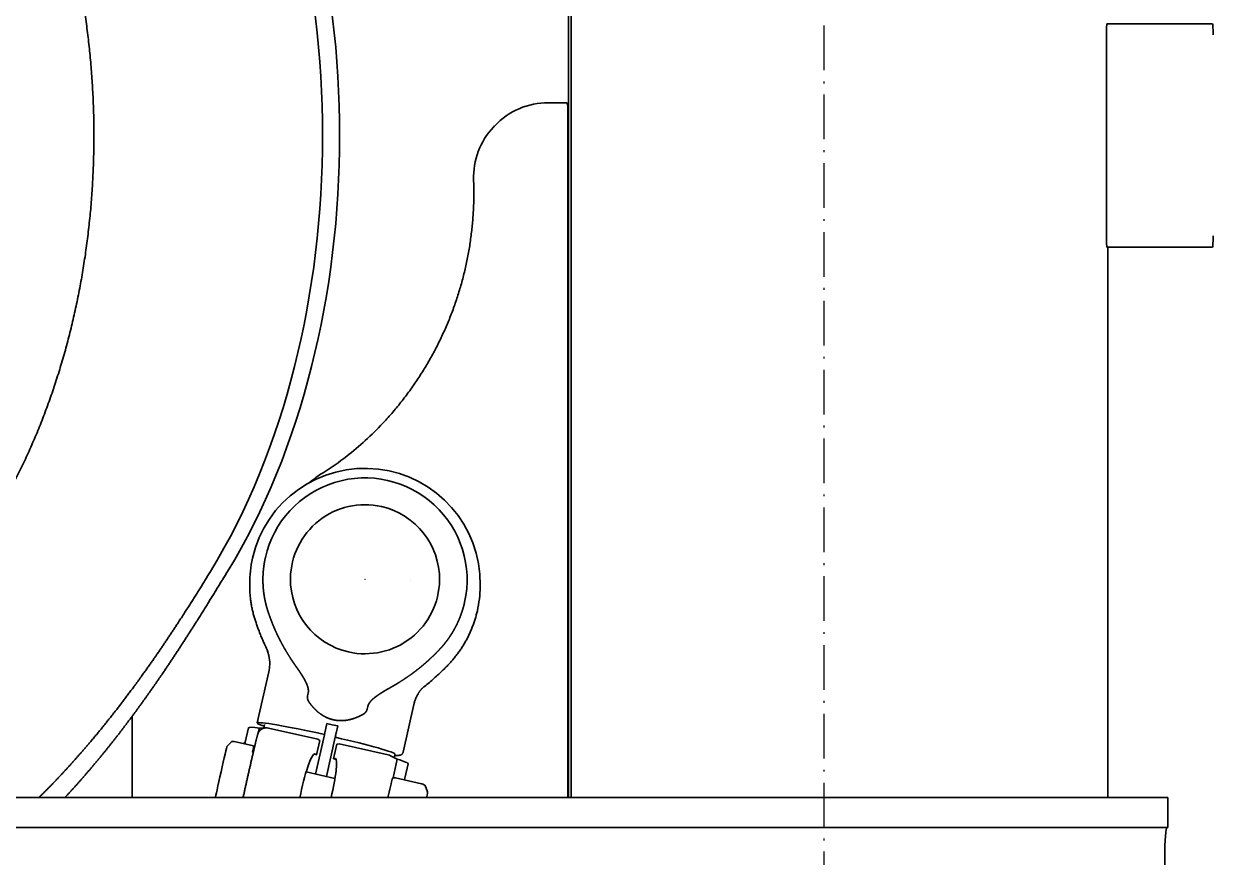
# Model space of a CAD drawing. Header units: millimetres. Extents: x 120 to 10915, y 515 to 8014.
# Drawn here: x 8034.7 to 8354.6, y 1976 to 2200 of the extents above; entities that cross this region are included whole.
import ezdxf

# ---------------------------------------------------------------- set-up
doc = ezdxf.new("R2010")
doc.units = ezdxf.units.MM
doc.linetypes.add('DASHDOT', pattern=[18.5, 12, -3, 0.5, -3])
doc.layers.get('0').update_dxf_attribs({"lineweight": 13})
doc.layers.add('205_Chassis_top_view', color=7, linetype='Continuous', lineweight=13)

# ---------------------------------------------------------------- blocks, each defined once
blk = doc.blocks.new('2854281_1')
at = {"layer": '205_Chassis_top_view', "color": 2, "linetype": 'DASHDOT', "lineweight": 25}
blk.add_line((8250, -1333), (8250, 1333), dxfattribs=at)
blk = doc.blocks.new('2908045_1')
at = {"layer": '205_Chassis_top_view', "color": 3, "lineweight": 35}
for p, q in [((8181.2, 178), (8181.2, 0)), ((8181.92, 178), (8181.92, 0)), ((8181.93, 0), (8181.93, 178)), ((8354.38, 30), (8326.01, 30)), ((8325.91, 27), (8325.91, -27)), ((8175.78, 8.8), (8180.76, 8.8)), ((8180.76, 8.8), (8180.95, 8.32)), ((8181, -178), (8181, 5.32)), ((8161.01, 2.25), (8161.32, 2.58)), ((8181.2, 0), (8181.2, -178)), ((8181.92, 0), (8181.92, -178)), ((8181.93, 0), (8181.93, -178)), ((8354.38, -30), (8326.01, -30)), ((8326.28, -30), (8326.28, -178)), ((8095.43, -120.53), (8095.43, -120.57)), ((8138.6, -119.52), (8138.6, -119.58)), ((8157.42, -121.35), (8157.43, -120.84)), ((8100.27, -138.68), (8100.27, -138.68)), ((8100.58, -144.16), (8097.47, -157.93)), ((8111.16, -149.88), (8110.99, -150.63)), ((8127.21, -153.49), (8127.04, -154.24)), ((8139.6, -152.94), (8136.71, -165.77)), ((8063.86, -178), (8063.86, -156.07)), ((8094.25, -163.11), (8095.13, -159.2)), ((8098.07, -159.31), (8097.58, -160.95)), ((8098.07, -159.31), (8099.82, -159.22)), ((8099.22, -159.25), (8099.42, -158.37)), ((8100.51, -159.28), (8113.72, -162.25)), ((8116.19, -158.07), (8115.53, -161)), ((8117.65, -158.4), (8116.19, -158.07)), ((8117.65, -158.4), (8119.11, -158.73)), ((8119.11, -158.73), (8118.67, -160.68)), ((8089.32, -164.25), (8090.51, -162.96)), ((8091.25, -162.9), (8096.49, -164.08)), ((8094.19, -163.57), (8094.25, -163.11)), ((8097.58, -160.95), (8097.56, -161.01)), ((8113.14, -171.66), (8115.53, -161.1)), ((8113.43, -166.52), (8114.31, -162.62)), ((8113.72, -162.25), (8114.31, -162.62)), ((8115.53, -161.1), (8115.53, -161)), ((8116.07, -172.32), (8118.45, -161.76)), ((8118.45, -161.76), (8118.45, -161.71)), ((8096.4, -165.84), (8096.15, -165.78)), ((8096.21, -165.8), (8096.48, -164.58)), ((8096.48, -164.58), (8096.49, -164.08)), ((8113.43, -166.52), (8113.03, -166.27)), ((8118.02, -167.55), (8118.9, -163.65)), ((8118.9, -163.65), (8119.49, -163.55)), ((8119.49, -163.55), (8132.7, -166.53)), ((8134.32, -167.25), (8134.54, -166.3)), ((8118.02, -167.55), (8118.43, -167.48)), ((8135.14, -167.65), (8133.29, -166.73)), ((8134, -172.68), (8135.14, -167.65)), ((8137.18, -172.77), (8138.05, -168.88)), ((8118.36, -172.83), (8110.6, -171.09)), ((8133.87, -172.74), (8133.89, -172.72)), ((8141.69, -174.26), (8134.62, -172.67)), ((8143.3, -176.4), (8142.59, -174.7)), ((7908.06, -178), (8123.97, -178)), ((8086.25, -177.9), (8086.28, -178)), ((8319, -178), (8123.97, -178)), ((8319, -178), (8342.43, -178)), ((8342.43, -186), (8342.43, -178)), ((7908.06, -186), (8123.97, -186)), ((8319, -186), (8123.97, -186)), ((8319, -186), (8342.43, -186)), ((8341.57, -217.5), (8341.57, -194))]:
    blk.add_line(p, q, dxfattribs=at)
for centre, radius, start, end in [((8175.2, -11.2), 19.55, 136.5574, 182.1936), ((8126.36, -120.44), 30.92, 167.2831, 180.2562), ((8126.5, -120.95), 30.93, 347.2826, 359.2635), ((8053.84, -158.03), 50.3, 22.625, 24.6264), ((8092.33, -141.57), 8.45, 12.3833, 20.184), ((8090.84, -141.95), 9.98, 358.282, 12.6869), ((8090.51, -141.94), 10.32, 347.3869, 358.2727), ((8090.78, -141.95), 10.04, 347.2843, 358.3066), ((8169.05, -181.47), 42.67, 128.5502, 129.6643), ((8099.95, -161.78), 2.56, 77.2203, 92.8263), ((8096.28, -166.14), 3.65, 123.7484, 133.1356), ((8112.92, -166.45), 0.215, 57.7204, 77.3318), ((8118.45, -167.64), 0.159, 77.3982, 100.1444), ((8132.14, -169.03), 2.57, 63.612, 77.3926)]:
    blk.add_arc(centre, radius, start, end, dxfattribs=at)
for centre, major_axis, ratio, start_param, end_param in [((8005.65, 0), (0, -170), 0.643456, 0.809866, 2.331727), ((8010.24, 0), (0, -170), 0.643456, 0.809866, 2.331727), ((8326.01, 27), (0, -3), 0.032678, 3.141593, 4.712389), ((8354.38, 27), (0, 3), 0.072152, 4.712389, 6.283185), ((8175.78, -11.2), (0, -20), 0.997394, 3.141593, 3.951949), ((8180.94, 5.32), (0, 3), 0.019881, 4.712389, 6.230825), ((8175.12, -11.2), (0, -19.52), 0.997394, 3.951949, 3.952539), ((8326.01, -27), (0, -3), 0.032678, 4.712389, 6.283185), ((8354.38, -27), (0, 3), 0.072152, 3.141593, 4.712389), ((8066.14, -15.4), (0, -90), 0.997394, 0.665008, 0.811076), ((8078.45, -31.14), (0, -70), 0.997394, 0.553638, 0.665008), ((8126.43, -120.44), (31, -0.4), 0.998711, 0.000013, 2.932763), ((8126.45, -119.47), (27.46, -0.35), 0.998711, 6.074356, 9.215949), ((8130.89, -116.2), (0, -30), 0.997394, 3.69523, 3.840305), ((8126.45, -119.3), (20.05, -0.26), 0.998711, 1.361967, 3.141604), ((8126.45, -119.3), (-20.05, 0.26), 0.998711, 3.141604, 4.50356), ((8126.45, -119.3), (20.05, -0.26), 0.998711, 3.141604, 4.50356), ((8126.45, -119.3), (-20.05, 0.26), 0.998711, 1.361967, 3.141604), ((8116.59, -164.04), (21.46, -4.84), 0.049656, 2.623791, 3.141569), ((8116.98, -162.34), (-19.51, 4.4), 0.049656, 6.283182, 6.734216), ((8116.98, -162.34), (-19.51, 4.4), 0.049656, 4.797996, 6.283182), ((8116.98, -162.34), (-17.56, 3.96), 0.049656, 3.141609, 4.639495), ((8087.79, -171.08), (1.54, 6.83), 0.010523, 0.018229, 3.123365), ((8110.78, -176.25), (-2.18, -10.01), 0.142014, 3.140615, 4.91906), ((8115.71, -167.94), (17.56, -3.96), 0.049656, 1.712246, 1.756603), ((8116.17, -177.47), (2.32, 9.98), 0.120969, 4.687681, 6.284018), ((8115.71, -167.94), (17.56, -3.96), 0.049656, 1.412813, 1.450419), ((8116.59, -164.04), (21.46, -4.84), 0.049656, 6.283173, 6.822059), ((8132.01, -181.03), (-1.87, -8.29), 0.010523, 3.159821, 4.139111), ((8132.01, -181.03), (1.87, 8.29), 0.010523, 0.997519, 1.198843), ((8141.76, -183.23), (-1.54, -6.83), 0.010523, 2.445109, 3.126781), ((8342.15, -194), (0, 8), 0.072152, 0, 1.570796)]:
    blk.add_ellipse(centre, major_axis=major_axis, ratio=ratio, start_param=start_param, end_param=end_param, dxfattribs=at)
for points, degree, knots in [([(7998.89, 135.83), (7999.69, 135.15), (8001.26, 133.78), (8003.57, 131.65), (8005.83, 129.47), (8008.04, 127.22), (8010.19, 124.92), (8012.11, 122.77), (8013.81, 120.79), (8015.3, 118.98), (8016.77, 117.14), (8018.2, 115.27), (8019.61, 113.38), (8020.99, 111.47), (8022.34, 109.52), (8023.74, 107.43), (8025.19, 105.18), (8026.69, 102.77), (8028.14, 100.32), (8029.71, 97.58), (8031.37, 94.52), (8032.89, 91.57), (8034.15, 89.01), (8035.17, 86.86), (8036.16, 84.7), (8037.13, 82.51), (8038.06, 80.31), (8038.97, 78.09), (8039.85, 75.86), (8040.71, 73.61), (8041.53, 71.35), (8042.33, 69.08), (8043.1, 66.79), (8043.84, 64.5), (8044.55, 62.18), (8045.24, 59.86), (8045.9, 57.52), (8046.53, 55.18), (8047.13, 52.82), (8047.71, 50.46), (8048.26, 48.09), (8048.78, 45.7), (8049.28, 43.31), (8049.74, 40.91), (8050.19, 38.5), (8050.6, 36.08), (8050.98, 33.66), (8051.34, 31.23), (8051.67, 28.8), (8051.98, 26.36), (8052.26, 23.92), (8052.51, 21.47), (8052.73, 19.01), (8052.92, 16.56), (8053.09, 14.1), (8053.23, 11.63), (8053.35, 9.17), (8053.44, 6.7), (8053.5, 4.24), (8053.53, 1.77), (8053.53, -0.7), (8053.51, -3.17), (8053.47, -5.64), (8053.39, -8.11), (8053.29, -10.57), (8053.16, -13.04), (8053, -15.5), (8052.82, -17.95), (8052.61, -20.41), (8052.37, -22.86), (8052.1, -25.31), (8051.81, -27.75), (8051.49, -30.19), (8051.14, -32.62), (8050.77, -35.04), (8050.37, -37.46), (8049.94, -39.87), (8049.48, -42.27), (8049, -44.67), (8048.49, -47.06), (8047.95, -49.44), (8047.39, -51.81), (8046.79, -54.17), (8046.17, -56.52), (8045.53, -58.85), (8044.85, -61.18), (8044.15, -63.5), (8043.42, -65.8), (8042.66, -68.1), (8041.88, -70.38), (8041.06, -72.64), (8040.22, -74.89), (8039.36, -77.13), (8038.46, -79.35), (8037.54, -81.56), (8036.58, -83.76), (8035.6, -85.93), (8034.59, -88.1), (8033.55, -90.24), (8032.49, -92.36), (8031.39, -94.46), (8030.41, -96.29), (8029.43, -98.06), (8028.47, -99.76), (8027.36, -101.65), (8026.23, -103.51), (8025.08, -105.36), (8023.9, -107.18), (8022.7, -108.99), (8021.47, -110.78), (8020.17, -112.61), (8018.8, -114.48), (8017.35, -116.39), (8015.88, -118.27), (8014.37, -120.12), (8012.83, -121.94), (8011.26, -123.73), (8009.67, -125.49), (8008.05, -127.21), (8006.4, -128.89), (8004.74, -130.53), (8003.04, -132.14), (8001.32, -133.72), (7999.57, -135.26), (7997.79, -136.76), (7995.99, -138.22), (7993.84, -139.9), (7991.33, -141.75), (7988.57, -143.65), (7985.9, -145.39), (7983.32, -146.96), (7980.69, -148.46), (7978.25, -149.76), (7976.01, -150.88), (7973.98, -151.84), (7971.93, -152.76), (7969.75, -153.67), (7967.43, -154.58), (7964.98, -155.47), (7962.51, -156.29), (7960.17, -156.99), (7957.98, -157.6), (7955.93, -158.11), (7953.88, -158.58), (7951.58, -159.05), (7949.05, -159.51), (7946.27, -159.92), (7943.49, -160.25), (7940.51, -160.51), (7937.34, -160.68), (7935.11, -160.72), (7933.99, -160.72)], 3, [0, 0, 0, 0, 3.133994, 6.27223, 9.415377, 12.563414, 15.713516, 18.869951, 21.209072, 23.556328, 25.905459, 28.258467, 30.615473, 32.976596, 35.341946, 37.710931, 40.541331, 43.37745, 46.220119, 49.0688, 52.857173, 56.657518, 59.029891, 61.409895, 63.792155, 66.181822, 68.573616, 70.972583, 73.373865, 75.782049, 78.182708, 80.58993, 82.999599, 85.415505, 87.83383, 90.258047, 92.685452, 95.116432, 97.545886, 99.978657, 102.414369, 104.85478, 107.297307, 109.744108, 112.192733, 114.645215, 117.096248, 119.550617, 122.006452, 124.465181, 126.925284, 129.387803, 131.85142, 134.316982, 136.782013, 139.248462, 141.715513, 144.183498, 146.651849, 149.120632, 151.589514, 154.058335, 156.527254, 158.995585, 161.463482, 163.930302, 166.396416, 168.860955, 171.324586, 173.786171, 176.248525, 178.708304, 181.166713, 183.62209, 186.075818, 188.526049, 190.973936, 193.419225, 195.865005, 198.307873, 200.748001, 203.183306, 205.616341, 208.044148, 210.469751, 212.889762, 215.313146, 217.732618, 220.14877, 222.558575, 224.965986, 227.366738, 229.764988, 232.156278, 234.557014, 236.950499, 239.34171, 241.725428, 244.107251, 246.481389, 248.853756, 251.218272, 252.714178, 254.904676, 257.088281, 259.271147, 261.447071, 263.622391, 265.79074, 267.957069, 270.120136, 272.519332, 274.914641, 277.305886, 279.6932, 282.076733, 284.456614, 286.833001, 289.20684, 291.547405, 293.885787, 296.221347, 298.554236, 300.884605, 303.212605, 305.538383, 307.861422, 311.378977, 314.892134, 317.917373, 320.940486, 323.961532, 326.980547, 329.230598, 331.476137, 333.724466, 335.968719, 338.575515, 341.181709, 343.789047, 346.392262, 348.502638, 350.610747, 352.720428, 354.82823, 357.636135, 360.441523, 363.248412, 366.053716, 369.407435, 372.760358, 372.760358, 372.760358, 372.760358]), ([(8131.02, -77.6), (8131.46, -77.13), (8132.35, -76.18), (8133.64, -74.72), (8134.9, -73.23), (8136.13, -71.72), (8137.32, -70.18), (8138.48, -68.61), (8139.61, -67.03), (8140.67, -65.46), (8141.67, -63.9), (8142.63, -62.36), (8143.56, -60.79), (8144.45, -59.2), (8145.32, -57.6), (8146.15, -55.98), (8146.95, -54.35), (8147.71, -52.69), (8148.44, -51.03), (8149.14, -49.35), (8149.81, -47.65), (8150.44, -45.94), (8151.03, -44.22), (8151.59, -42.49), (8152.12, -40.75), (8152.61, -38.99), (8153.07, -37.23), (8153.49, -35.46), (8153.87, -33.68), (8154.22, -31.89), (8154.54, -30.1), (8154.81, -28.29), (8155.05, -26.49), (8155.26, -24.68), (8155.43, -22.87), (8155.56, -21.05), (8155.65, -19.23), (8155.71, -17.41), (8155.73, -15.59), (8155.72, -13.77), (8155.68, -12.55), (8155.66, -11.95)], 3, [0, 0, 0, 0, 1.949186, 3.898489, 5.847908, 7.797443, 9.747109, 11.696886, 13.652563, 15.562518, 17.38237, 19.202312, 21.022346, 22.84247, 24.66269, 26.482993, 28.303377, 30.123843, 31.944394, 33.765016, 35.58571, 37.406475, 39.22731, 41.048206, 42.869159, 44.690171, 46.511238, 48.332351, 50.153509, 51.97471, 53.795949, 55.617221, 57.438521, 59.259848, 61.081197, 62.902562, 64.723939, 66.545327, 68.366718, 70.18811, 72.009499, 72.009499, 72.009499, 72.009499]), ([(8103.72, -135.93), (8103.62, -135.74), (8103.52, -135.54), (8103.42, -135.35), (8103.22, -134.95), (8103.03, -134.56), (8102.93, -134.36), (8102.65, -133.76), (8102.37, -133.16), (8102.19, -132.75), (8101.93, -132.14), (8101.68, -131.53), (8101.6, -131.32), (8101.43, -130.91), (8101.28, -130.51), (8101.2, -130.31), (8101.05, -129.9), (8100.9, -129.49), (8100.82, -129.28), (8100.71, -128.96), (8100.6, -128.65), (8100.56, -128.55), (8100.49, -128.34), (8100.42, -128.13), (8100.39, -128.03), (8100.22, -127.51), (8100.05, -126.98), (8099.94, -126.55), (8099.77, -125.9), (8099.62, -125.24), (8099.57, -125.02), (8099.48, -124.57), (8099.4, -124.12), (8099.36, -123.89), (8099.28, -123.43), (8099.22, -122.97), (8099.19, -122.73), (8099.14, -122.26), (8099.09, -121.79), (8099.07, -121.54), (8099.02, -120.87), (8099, -120.2), (8098.99, -119.76), (8098.99, -119.21), (8099, -118.66), (8099.01, -118.55), (8099.01, -118.3), (8099.03, -118.04), (8099.03, -117.9), (8099.05, -117.61), (8099.07, -117.31), (8099.09, -117.16), (8099.11, -116.92), (8099.13, -116.68), (8099.14, -116.58), (8099.16, -116.4), (8099.18, -116.22), (8099.2, -116.1), (8099.27, -115.51), (8099.36, -114.92), (8099.45, -114.42), (8099.55, -113.93), (8099.66, -113.44)], 5, [0, 0, 0, 0, 0, 0, 2.054704, 2.054704, 2.054704, 4.098155, 4.098155, 4.098155, 8.217906, 8.217906, 8.217906, 10.252557, 10.252557, 10.252557, 12.309285, 12.309285, 12.309285, 14.360221, 14.360221, 14.360221, 15.385695, 15.385695, 15.385695, 16.411169, 16.411169, 16.411169, 20.534185, 20.534185, 20.534185, 22.609219, 22.609219, 22.609219, 24.69029, 24.69029, 24.69029, 26.788773, 26.788773, 26.788773, 28.870749, 28.870749, 28.870749, 32.642484, 32.642484, 32.642484, 33.589931, 33.589931, 33.589931, 34.739878, 34.739878, 34.739878, 35.889824, 35.889824, 35.889824, 36.682491, 36.682491, 36.682491, 37.400435, 37.400435, 37.400435, 41.777345, 41.777345, 41.777345, 41.777345, 41.777345, 41.777345]), ([(8084.87, -117.23), (8081.99, -121.92), (8078.99, -126.73), (8075.85, -131.6), (8070.91, -138.99), (8065.62, -146.38), (8063.79, -148.88), (8058.08, -156.45), (8051.99, -163.89), (8047.73, -168.77), (8043.3, -173.49), (8038.72, -178)], 5, [0, 0, 0, 0, 0, 0, 55.564986, 55.564986, 55.564986, 84.064773, 84.064773, 84.064773, 142.235196, 142.235196, 142.235196, 142.235196, 142.235196, 142.235196]), ([(8089.46, -117.23), (8086.67, -121.78), (8083.79, -126.48), (8080.81, -131.26), (8076.12, -138.57), (8071.13, -145.92), (8069.4, -148.41), (8065.85, -153.43), (8062.14, -158.4), (8060.23, -160.9), (8056.29, -165.9), (8052.19, -170.79), (8050.07, -173.23), (8047.91, -175.64), (8045.7, -178)], 5, [0, 0, 0, 0, 0, 0, 52.646759, 52.646759, 52.646759, 79.726221, 79.726221, 79.726221, 107.087595, 107.087595, 107.087595, 135.215583, 135.215583, 135.215583, 135.215583, 135.215583, 135.215583]), ([(8095.43, -120.57), (8095.43, -120.81), (8095.43, -121.28), (8095.45, -121.98), (8095.48, -122.69), (8095.54, -123.55), (8095.64, -124.55), (8095.8, -125.7), (8096, -126.85), (8096.25, -127.99), (8096.54, -129.12), (8096.87, -130.23), (8097.24, -131.32), (8097.65, -132.44), (8098.08, -133.58), (8098.55, -134.75), (8099.05, -135.92), (8099.39, -136.69), (8099.56, -137.07)], 3, [0, 0, 0, 0, 0.70644, 1.412884, 2.119339, 2.825786, 3.989332, 5.152892, 6.316569, 7.480054, 8.643691, 9.807774, 10.962792, 12.106471, 13.369794, 14.633994, 15.898271, 17.162379, 17.162379, 17.162379, 17.162379]), ([(8153.23, -125.5), (8153.16, -125.82), (8153.08, -126.14), (8153, -126.46), (8152.88, -126.91), (8152.75, -127.34), (8152.71, -127.46), (8152.64, -127.69), (8152.57, -127.92), (8152.53, -128.03), (8152.36, -128.54), (8152.18, -129.04), (8152.04, -129.42), (8151.82, -129.96), (8151.58, -130.49), (8151.52, -130.64), (8151.34, -131.03), (8151.17, -131.4), (8151.06, -131.63), (8150.83, -132.07), (8150.6, -132.51), (8150.48, -132.72), (8150.24, -133.15), (8149.99, -133.57), (8149.86, -133.77), (8149.61, -134.18), (8149.35, -134.58), (8149.22, -134.77), (8148.95, -135.16), (8148.67, -135.55), (8148.54, -135.73), (8148.26, -136.1), (8147.98, -136.46), (8147.83, -136.64), (8147.4, -137.17), (8146.95, -137.69), (8146.66, -138), (8145.97, -138.72), (8145.26, -139.43), (8144.88, -139.81), (8144.4, -140.26), (8143.92, -140.71), (8143.84, -140.79), (8143.6, -141.01), (8143.35, -141.23), (8143.19, -141.38), (8142.85, -141.68), (8142.5, -141.98), (8142.33, -142.14), (8141.97, -142.44), (8141.62, -142.73), (8141.47, -142.85), (8141.06, -143.19), (8140.64, -143.52), (8140.39, -143.71), (8140.15, -143.9), (8139.91, -144.08)], 5, [0, 0, 0, 0, 0, 0, 2.843121, 2.843121, 2.843121, 3.873139, 3.873139, 3.873139, 4.903156, 4.903156, 4.903156, 8.40396, 8.40396, 8.40396, 9.857279, 9.857279, 9.857279, 12.007366, 12.007366, 12.007366, 14.168375, 14.168375, 14.168375, 16.297008, 16.297008, 16.297008, 18.442412, 18.442412, 18.442412, 20.546167, 20.546167, 20.546167, 22.649922, 22.649922, 22.649922, 26.874746, 26.874746, 26.874746, 32.03592, 32.03592, 32.03592, 33.066393, 33.066393, 33.066393, 35.127334, 35.127334, 35.127334, 37.220253, 37.220253, 37.220253, 39.36948, 39.36948, 39.36948, 42.217233, 42.217233, 42.217233, 42.217233, 42.217233, 42.217233]), ([(8142.46, -148.1), (8142.9, -147.75), (8143.76, -147.03), (8145.04, -145.93), (8146.3, -144.8), (8147.39, -143.76), (8148.33, -142.83), (8149.14, -142), (8149.92, -141.14), (8150.66, -140.24), (8151.37, -139.32), (8152.05, -138.37), (8152.69, -137.4), (8153.29, -136.4), (8153.85, -135.38), (8154.38, -134.34), (8154.87, -133.29), (8155.31, -132.21), (8155.71, -131.12), (8156.08, -130.01), (8156.4, -128.89), (8156.58, -128.14), (8156.67, -127.76)], 3, [0, 0, 0, 0, 1.6805, 3.369599, 5.059077, 6.747072, 7.891533, 9.047415, 10.212019, 11.376294, 12.540373, 13.704629, 14.868735, 16.032797, 17.196871, 18.360905, 19.524902, 20.688922, 21.852915, 23.016884, 24.180901, 25.344864, 25.344864, 25.344864, 25.344864]), ([(8108.4, -143.44), (8108.29, -143.29), (8108.18, -143.14), (8108.07, -142.99), (8107.86, -142.69), (8107.65, -142.39), (8107.55, -142.24), (8107.34, -141.94), (8107.14, -141.64), (8107.04, -141.49), (8106.84, -141.19), (8106.64, -140.89), (8106.54, -140.74), (8105.86, -139.69), (8105.22, -138.64), (8104.7, -137.75), (8104.2, -136.84), (8103.72, -135.93)], 5, [0, 0, 0, 0, 0, 0, 3.253572, 3.253572, 3.253572, 6.504459, 6.504459, 6.504459, 9.752788, 9.752788, 9.752788, 12.991824, 12.991824, 12.991824, 32.478891, 32.478891, 32.478891, 32.478891, 32.478891, 32.478891]), ([(8109.57, -145.22), (8109.48, -145.07), (8109.39, -144.93), (8109.3, -144.79), (8109.12, -144.51), (8108.94, -144.22), (8108.84, -144.08), (8108.7, -143.86), (8108.55, -143.65), (8108.5, -143.58), (8108.45, -143.51), (8108.4, -143.44)], 5, [0, 0, 0, 0, 0, 0, 1.518757, 1.518757, 1.518757, 3.04932, 3.04932, 3.04932, 3.818073, 3.818073, 3.818073, 3.818073, 3.818073, 3.818073]), ([(8111.16, -149.88), (8111.2, -149.73), (8111.22, -149.57), (8111.23, -149.42), (8111.23, -149.18), (8111.2, -148.95), (8111.19, -148.86), (8111.14, -148.56), (8111.07, -148.26), (8111, -148.05), (8110.88, -147.72), (8110.74, -147.39), (8110.69, -147.26), (8110.56, -146.98), (8110.42, -146.7), (8110.34, -146.56), (8110.22, -146.32), (8110.09, -146.09), (8110.04, -146), (8109.94, -145.83), (8109.84, -145.66), (8109.78, -145.57), (8109.71, -145.45), (8109.63, -145.32), (8109.61, -145.29), (8109.59, -145.25), (8109.57, -145.22)], 5, [0, 0, 0, 0, 0, 0, 1.060236, 1.060236, 1.060236, 1.675624, 1.675624, 1.675624, 3.209372, 3.209372, 3.209372, 4.206667, 4.206667, 4.206667, 5.411463, 5.411463, 5.411463, 6.123009, 6.123009, 6.123009, 6.834554, 6.834554, 6.834554, 7.125708, 7.125708, 7.125708, 7.125708, 7.125708, 7.125708]), ([(8139.91, -144.08), (8139.09, -144.7), (8138.25, -145.3), (8137.4, -145.88), (8136.36, -146.56), (8135.29, -147.22), (8135.15, -147.31), (8134.84, -147.5), (8134.53, -147.68), (8134.38, -147.77), (8134.07, -147.96), (8133.75, -148.14), (8133.59, -148.23), (8133.28, -148.41), (8132.96, -148.59), (8132.8, -148.68), (8132.63, -148.77), (8132.47, -148.86)], 5, [0, 0, 0, 0, 0, 0, 19.497048, 19.497048, 19.497048, 22.761367, 22.761367, 22.761367, 26.006537, 26.006537, 26.006537, 29.25531, 29.25531, 29.25531, 32.515674, 32.515674, 32.515674, 32.515674, 32.515674, 32.515674]), ([(8130.65, -149.96), (8130.56, -150.03), (8130.46, -150.09), (8130.37, -150.15), (8130.18, -150.28), (8129.99, -150.4), (8129.9, -150.47), (8129.73, -150.59), (8129.56, -150.71), (8129.48, -150.77), (8129.33, -150.88), (8129.18, -150.99), (8129.11, -151.05), (8128.92, -151.19), (8128.75, -151.34), (8128.65, -151.43), (8128.47, -151.59), (8128.29, -151.76), (8128.21, -151.84), (8128.07, -151.99), (8127.93, -152.15), (8127.87, -152.22), (8127.71, -152.43), (8127.56, -152.65), (8127.47, -152.79), (8127.36, -153.02), (8127.27, -153.25), (8127.25, -153.33), (8127.23, -153.41), (8127.21, -153.49)], 5, [0, 0, 0, 0, 0, 0, 0.733107, 0.733107, 0.733107, 1.466214, 1.466214, 1.466214, 2.113449, 2.113449, 2.113449, 2.760684, 2.760684, 2.760684, 3.783315, 3.783315, 3.783315, 4.606514, 4.606514, 4.606514, 5.319206, 5.319206, 5.319206, 6.543642, 6.543642, 6.543642, 7.150473, 7.150473, 7.150473, 7.150473, 7.150473, 7.150473]), ([(8132.47, -148.86), (8132.4, -148.9), (8132.33, -148.94), (8132.26, -148.98), (8132.15, -149.04), (8132.04, -149.1), (8132.02, -149.12), (8131.9, -149.19), (8131.77, -149.26), (8131.68, -149.32), (8131.55, -149.39), (8131.44, -149.47), (8131.41, -149.48), (8131.24, -149.59), (8131.07, -149.7), (8130.91, -149.8), (8130.78, -149.88), (8130.65, -149.96)], 5, [0, 0, 0, 0, 0, 0, 0.719454, 0.719454, 0.719454, 1.097582, 1.097582, 1.097582, 1.865784, 1.865784, 1.865784, 2.259543, 2.259543, 2.259543, 3.653331, 3.653331, 3.653331, 3.653331, 3.653331, 3.653331]), ([(8141.86, -148.57), (8141.86, -148.57), (8141.85, -148.58), (8141.83, -148.6), (8141.79, -148.65), (8141.73, -148.71), (8141.65, -148.8), (8141.55, -148.92), (8141.45, -149.04), (8141.35, -149.17), (8141.25, -149.29), (8141.15, -149.43), (8141.05, -149.59), (8140.94, -149.75), (8140.83, -149.92), (8140.7, -150.13), (8140.55, -150.4), (8140.38, -150.73), (8140.21, -151.09), (8140.06, -151.45), (8139.92, -151.82), (8139.8, -152.19), (8139.69, -152.56), (8139.63, -152.81), (8139.6, -152.94)], 3, [0, 0, 0, 0, 0.012547, 0.041217, 0.099361, 0.187263, 0.305102, 0.474096, 0.643657, 0.788882, 0.941108, 1.118392, 1.304214, 1.501769, 1.707024, 1.919977, 2.237751, 2.634248, 3.026934, 3.423844, 3.81436, 4.203285, 4.591376, 4.977183, 4.977183, 4.977183, 4.977183]), ([(8111.54, -152.53), (8111.49, -152.46), (8111.44, -152.38), (8111.4, -152.31), (8111.31, -152.17), (8111.23, -152.03), (8111.2, -151.95), (8111.1, -151.73), (8111.02, -151.5), (8110.99, -151.35), (8110.95, -151.11), (8110.96, -150.87), (8110.96, -150.79), (8110.98, -150.71), (8110.99, -150.63)], 5, [0, 0, 0, 0, 0, 0, 0.732329, 0.732329, 0.732329, 1.450837, 1.450837, 1.450837, 2.881396, 2.881396, 2.881396, 3.595317, 3.595317, 3.595317, 3.595317, 3.595317, 3.595317]), ([(8117.95, -157.07), (8117.47, -156.97), (8116.99, -156.83), (8116.53, -156.65), (8115.78, -156.31), (8115.07, -155.9), (8114.8, -155.73), (8114, -155.18), (8113.28, -154.55), (8112.83, -154.1), (8112.3, -153.51), (8111.82, -152.9), (8111.73, -152.77), (8111.63, -152.65), (8111.54, -152.53)], 5, [0, 0, 0, 0, 0, 0, 4.276786, 4.276786, 4.276786, 7.117423, 7.117423, 7.117423, 12.753461, 12.753461, 12.753461, 14.134821, 14.134821, 14.134821, 14.134821, 14.134821, 14.134821]), ([(8125.72, -155.72), (8125.3, -155.94), (8124.88, -156.15), (8124.44, -156.34), (8123.56, -156.7), (8122.64, -156.97), (8122.17, -157.08), (8121.37, -157.22), (8120.56, -157.29), (8120.23, -157.3), (8119.74, -157.3), (8119.25, -157.27), (8119.09, -157.26), (8118.76, -157.22), (8118.43, -157.17), (8118.27, -157.14), (8118.11, -157.11), (8117.95, -157.07)], 5, [0, 0, 0, 0, 0, 0, 4.218132, 4.218132, 4.218132, 8.458315, 8.458315, 8.458315, 11.299989, 11.299989, 11.299989, 12.725147, 12.725147, 12.725147, 14.151023, 14.151023, 14.151023, 14.151023, 14.151023, 14.151023]), ([(8127.04, -154.24), (8127.01, -154.36), (8126.97, -154.48), (8126.92, -154.59), (8126.82, -154.77), (8126.7, -154.93), (8126.65, -154.99), (8126.52, -155.14), (8126.37, -155.28), (8126.28, -155.36), (8126.12, -155.48), (8125.94, -155.59), (8125.87, -155.63), (8125.8, -155.68), (8125.72, -155.72)], 5, [0, 0, 0, 0, 0, 0, 1.084903, 1.084903, 1.084903, 1.801863, 1.801863, 1.801863, 2.876914, 2.876914, 2.876914, 3.602271, 3.602271, 3.602271, 3.602271, 3.602271, 3.602271]), ([(8099.82, -159.22), (8099.7, -159.22), (8099.58, -159.24), (8099.46, -159.26), (8099.04, -159.36), (8098.63, -159.55), (8098.37, -159.73), (8098.01, -160.08), (8097.76, -160.49), (8097.69, -160.64), (8097.63, -160.8), (8097.58, -160.95)], 5, [0, 0, 0, 0, 0, 0, 1.423775, 1.423775, 1.423775, 5.008184, 5.008184, 5.008184, 7.117706, 7.117706, 7.117706, 7.117706, 7.117706, 7.117706]), ([(8091.25, -162.9), (8091.01, -162.89), (8090.84, -162.89), (8090.71, -162.9), (8090.6, -162.91), (8090.54, -162.94), (8090.53, -162.95), (8090.52, -162.95), (8090.51, -162.96)], 5, [0, 0, 0, 0, 0, 0, 36.696828, 36.696828, 36.696828, 45.858365, 45.858365, 45.858365, 45.858365, 45.858365, 45.858365]), ([(8097.56, -161.01), (8097.55, -161.06), (8097.52, -161.17), (8097.48, -161.35), (8097.43, -161.55), (8097.37, -161.76), (8097.31, -162), (8097.25, -162.25), (8097.18, -162.52), (8097.11, -162.81), (8097.04, -163.12), (8096.96, -163.44), (8096.88, -163.78), (8096.8, -164.13), (8096.71, -164.5), (8096.62, -164.88), (8096.53, -165.27), (8096.43, -165.68), (8096.34, -166.1), (8096.24, -166.52), (8096.14, -166.96), (8096.03, -167.41), (8095.93, -167.86), (8095.82, -168.32), (8095.72, -168.79), (8095.61, -169.26), (8095.5, -169.74), (8095.39, -170.22), (8095.28, -170.71), (8095.17, -171.2), (8095.06, -171.69), (8094.94, -172.18), (8094.83, -172.68), (8094.72, -173.18), (8094.61, -173.67), (8094.5, -174.16), (8094.39, -174.66), (8094.28, -175.15), (8094.17, -175.63), (8094.06, -176.12), (8093.96, -176.6), (8093.85, -177.07), (8093.75, -177.54), (8093.68, -177.85), (8093.65, -178)], 3, [0, 0, 0, 0, 0.163947, 0.34717, 0.550088, 0.772653, 1.014914, 1.276221, 1.555756, 1.854211, 2.16902, 2.501175, 2.848957, 3.212424, 3.590002, 3.981552, 4.386188, 4.803031, 5.23117, 5.669777, 6.118384, 6.575753, 7.041601, 7.514587, 7.994461, 8.480317, 8.971347, 9.466909, 9.966277, 10.468757, 10.97362, 11.480209, 11.987827, 12.495787, 13.003422, 13.510009, 14.014846, 14.517207, 15.016436, 15.511721, 16.002178, 16.48745, 16.966285, 17.438309, 17.438309, 17.438309, 17.438309]), ([(8118.45, -161.71), (8118.45, -161.7), (8118.46, -161.68), (8118.46, -161.66), (8118.48, -161.58), (8118.5, -161.47), (8118.51, -161.41), (8118.54, -161.26), (8118.58, -161.1), (8118.6, -161.01), (8118.63, -160.89), (8118.65, -160.77), (8118.66, -160.74), (8118.67, -160.71), (8118.67, -160.68)], 5, [0, 0, 0, 0, 0, 0, 0.671146, 0.671146, 0.671146, 1.342289, 1.342289, 1.342289, 2.012602, 2.012602, 2.012602, 2.224582, 2.224582, 2.224582, 2.224582, 2.224582, 2.224582]), ([(8136.71, -165.77), (8136.7, -165.81), (8136.67, -165.91), (8136.61, -166.04), (8136.53, -166.16), (8136.45, -166.25), (8136.38, -166.33), (8136.3, -166.39), (8136.23, -166.43), (8136.14, -166.49), (8136.03, -166.53), (8135.92, -166.57), (8135.82, -166.6), (8135.73, -166.61), (8135.64, -166.63), (8135.55, -166.63), (8135.47, -166.64), (8135.38, -166.64), (8135.29, -166.65), (8135.2, -166.65), (8135.11, -166.64), (8135.01, -166.64), (8134.91, -166.64), (8134.81, -166.63), (8134.7, -166.62), (8134.58, -166.61), (8134.51, -166.61), (8134.47, -166.61)], 3, [0, 0, 0, 0, 0.14732, 0.292765, 0.432513, 0.562335, 0.664708, 0.757337, 0.843791, 0.927115, 1.073209, 1.187095, 1.287087, 1.377815, 1.468223, 1.554701, 1.640313, 1.726577, 1.814575, 1.905113, 1.998803, 2.095829, 2.196562, 2.301399, 2.410519, 2.524064, 2.642143, 2.642143, 2.642143, 2.642143]), ([(8133.89, -172.72), (8133.91, -172.7), (8133.97, -172.68), (8134.06, -172.67), (8134.22, -172.66), (8134.46, -172.66), (8134.51, -172.66), (8134.56, -172.67), (8134.62, -172.67)], 5, [0, 0, 0, 0, 0, 0, 36.696454, 36.696454, 36.696454, 45.862193, 45.862193, 45.862193, 45.862193, 45.862193, 45.862193]), ([(8137.18, -172.77), (8137.17, -172.76), (8137.16, -172.78), (8137.14, -172.83), (8137.11, -172.92), (8137.06, -173.06), (8137.04, -173.1), (8137.02, -173.15), (8137.01, -173.2)], 5, [0, 0, 0, 0, 0, 0, 1.584332, 1.584332, 1.584332, 2.303329, 2.303329, 2.303329, 2.303329, 2.303329, 2.303329]), ([(8142.59, -174.7), (8142.58, -174.66), (8142.53, -174.62), (8142.45, -174.57), (8142.27, -174.49), (8141.99, -174.38), (8141.9, -174.34), (8141.8, -174.3), (8141.69, -174.26)], 5, [0, 0, 0, 0, 0, 0, 34.435498, 34.435498, 34.435498, 49.183734, 49.183734, 49.183734, 49.183734, 49.183734, 49.183734])]:
    blk.add_open_spline(points, degree=degree, knots=knots, dxfattribs=at)
at = {"layer": '205_Chassis_top_view', "color": 3, "lineweight": 5}
blk.add_point((8126.45, -119.3), dxfattribs=at)

msp = doc.modelspace()

# ---------------------------------------------------------------- block references
at = {"color": 7, "lineweight": 35}
for name in ['2854281_1', '2908045_1']:
    msp.add_blockref(name, (0, 2170), dxfattribs=at)

doc.saveas('drawing.dxf')
